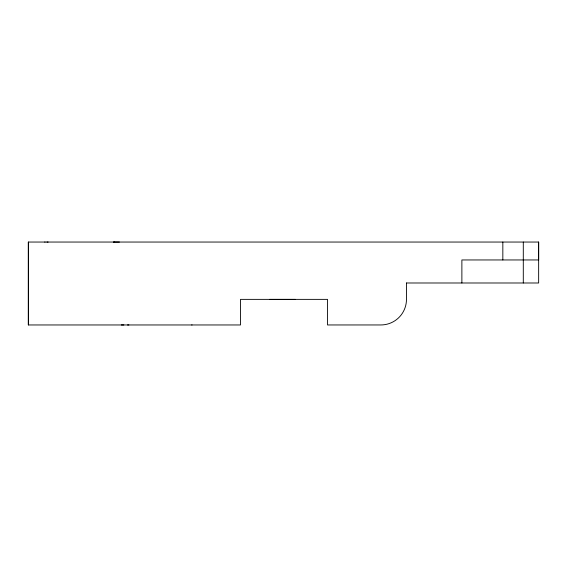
<?xml version="1.0" encoding="UTF-8"?>
<svg xmlns="http://www.w3.org/2000/svg" width="567" height="567" viewBox="0 0 567 567"><rect width="100%" height="100%" fill="white"/><g stroke="black" fill="none" stroke-linecap="round" stroke-linejoin="round"><path stroke-width="0.85" d="M406.468 282.99L406.468 299.362A25.593 25.593 0 0 1 380.882 324.955L327.506 324.962L327.506 299.369L240.5 299.369L240.5 324.962L28.35 324.962L28.35 242.045L538.65 242.045L538.65 259.955L461.878 259.955L461.878 282.99M523.298 282.99L523.298 242.045M538.65 242.045L538.65 282.99L406.411 282.99M114.25 242.045L113.684 242.045L119.424 242.045M191.689 324.962L192.064 324.962M127.511 324.962L128.9 324.962M46.933 242.045L48.117 242.045M269.686 299.376L295.279 299.376M121.338 324.962L123.868 324.962M44.701 242.045L45.091 242.045M502.837 242.045L502.837 259.955M28.35 242.045L28.35 324.955"/></g></svg>
